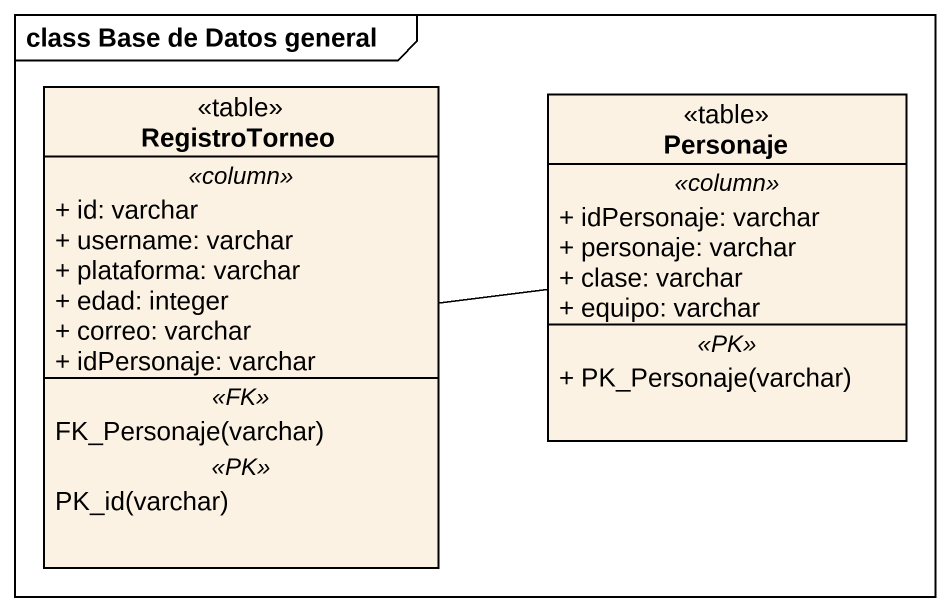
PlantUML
@startuml
mainframe class Base de Datos general
hide circle
hide empty members
skinparam classAttributeIconSize 0
class RegistroTorneo <<table>> {
  .. <<column>> ..
  + id: varchar
  + username: varchar
  + plataforma: varchar
  + edad: integer
  + correo: varchar
  + idPersonaje: varchar
  .. <<FK>> ..
  FK_Personaje(varchar)
  .. <<PK>> ..
  PK_id(varchar)
}
class Personaje <<table>> {
  .. <<column>> ..
  + idPersonaje: varchar
  + personaje: varchar
  + clase: varchar
  + equipo: varchar
  .. <<PK>> ..
  + PK_Personaje(varchar)
}
Personaje -left- RegistroTorneo
@enduml
